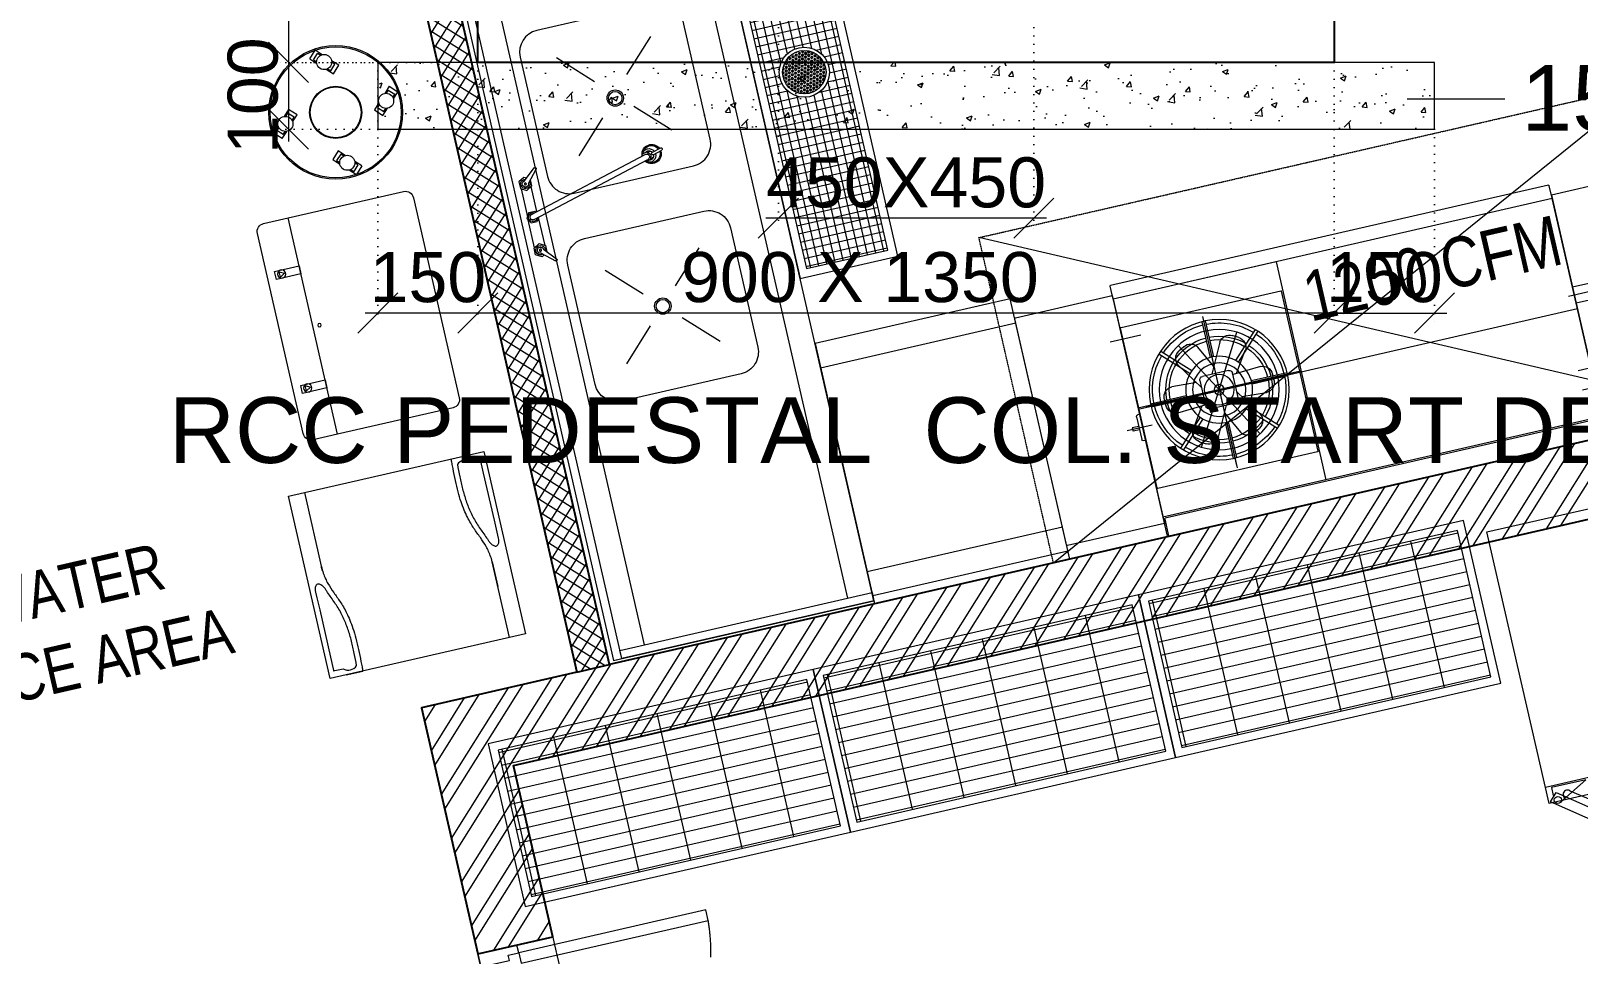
# Model space of a CAD drawing. Header units: millimetres. Extents: x 1667 to 847943, y 724 to 1832625.
# Drawn here: x 646213 to 650849, y 715705 to 718471 of the extents above; entities that cross this region are included whole.
import ezdxf

# ---------------------------------------------------------------- set-up
doc = ezdxf.new("R2010")
doc.units = ezdxf.units.MM
for name, pattern in [('2026-02-28_GF-SF BWP SET_MAIN BLOCK_SASANGIR RESORT$0$DASHED', [0.75, 0.5, -0.25]), ('AUDIT_D_060311083008-3', [0]), ('CENTER', [2, 1.25, -0.25, 0.25, -0.25]), ('CONTINOUS', [0]), ('DASHED', [19.05, 12.7, -6.35]), ('DOT', [0.25, 0, -0.25]), ('HIDDEN', [0.375, 0.25, -0.125])]:
    doc.linetypes.add(name, pattern=pattern)
doc.layers.get('Defpoints').update_dxf_attribs({"color": 140})
for name, color, linetype, lineweight in [('.', 1, 'Continuous', 0), ('2026-02-28_GF-SF BWP SET_MAIN BLOCK_SASANGIR RESORT$0$BRICK WALL_MOFA', 20, 'Continuous', 25), ('2026-02-28_GF-SF BWP SET_MAIN BLOCK_SASANGIR RESORT$0$DOOR DIM', 243, '2026-02-28_GF-SF BWP SET_MAIN BLOCK_SASANGIR RESORT$0$DASHED', 9), ('2026-02-28_GF-SF BWP SET_MAIN BLOCK_SASANGIR RESORT$0$HATCH LIGHT_MOFA', 253, 'Continuous', 0), ('2026-02-28_GF-SF BWP SET_MAIN BLOCK_SASANGIR RESORT$0$HATCH SOLID_MOFA', 252, 'Continuous', 0), ('A-DOOR', 140, 'AUDIT_D_060311083008-3', 5), ('DIMENSION_MOFA', 66, 'CENTER', 15), ('DOORS', 161, 'Continuous', 5), ('FACILITY kitchen equipment', 152, 'Continuous', 0), ('GH - KIT - PLAN', 32, 'Continuous', 0), ('GH - KIT EQUIP.', 2, 'Continuous', 9), ('HATCH', 8, 'Continuous', 0), ('PCC_LN', 1, 'HIDDEN', 13), ('s-dm', 171, 'Continuous', 15), ('SEC_ST_TXT', 7, 'Continuous', 15), ('text', 222, 'Continuous', 15)]:
    doc.layers.add(name, color=color, linetype=linetype, lineweight=lineweight)
doc.layers.add('S-BEAM', color=150, linetype='Continuous')
doc.styles.add('arial', font='arial.ttf')
doc.styles.add('ARIALBOLD.8', font='arialbd.ttf', dxfattribs={"width": 0.8, "height": 2.5})
doc.styles.add('RS', font='romans.shx', dxfattribs={"width": 0.9})
doc.dimstyles.new('Maheboob', dxfattribs={"dimtxt": 100, "dimasz": 100, "dimexe": 0, "dimexo": 0, "dimgap": 50, "dimtad": 1, "dimdec": 0, "dimdsep": 46, "dimtxsty": 'RS', "dimblk": 'ME', "dimcen": 225, "dimdle": 25, "dimclrd": 256, "dimclre": 256, "dimclrt": 7, "dimadec": 1, "dimazin": 1, "dimtfac": 1, "dimtdec": 0, "dimtmove": 0, "dimatfit": 0, "dimldrblk": 'ME', "dimfxl": 1, "dimlwd": -1, "dimlwe": -1, "dimarcsym": 0})

# ---------------------------------------------------------------- blocks, each defined once
blk = doc.blocks.new('PR')
at = {"layer": 'GH - KIT - PLAN'}
for p, q in [((1289371.5, -358527), (1289339.8, -358563.9)), ((1289381.6, -358537.1), (1289344.7, -358568.8)), ((1289361, -358527.7), (1289371, -358510.3)), ((1289365, -358534.6), (1289361, -358527.7)), ((1289371, -358510.3), (1289391, -358510.3)), ((1289391, -358545), (1289372.4, -358545)), ((1289391, -358510.3), (1289401.1, -358527.7)), ((1289401.1, -358527.7), (1289391, -358545)), ((1289392, -358511.9), (1289478.1, -358511.9)), ((1289477.6, -358542.9), (1289392.2, -358542.9)), ((1289482.8, -358509.2), (1289466.9, -358518.4)), ((1289466.9, -358518.4), (1289466.9, -358536.7)), ((1289477.9, -358543.1), (1289466.9, -358536.7)), ((1289474.4, -358529.8), (1289574, -358901.5)), ((1289498.7, -358518.4), (1289482.8, -358509.2)), ((1289573.7, -358511.9), (1289487.5, -358511.9)), ((1289491.3, -358525.3), (1289590.9, -358897)), ((1289498.7, -358536.7), (1289494.9, -358538.9)), ((1289496, -358542.9), (1289573.4, -358542.9)), ((1289498.7, -358518.4), (1289498.7, -358536.7)), ((1289574.6, -358510.3), (1289564.6, -358527.6)), ((1289564.6, -358527.6), (1289574.6, -358545)), ((1289594.7, -358510.3), (1289574.6, -358510.3)), ((1289574.6, -358545), (1289593.2, -358545)), ((1289584, -358537.1), (1289620.9, -358568.8)), ((1289594.1, -358527), (1289625.8, -358563.9)), ((1289604.7, -358527.6), (1289594.7, -358510.3)), ((1289600.7, -358534.6), (1289604.7, -358527.6)), ((1289568.4, -358895.2), (1289571.5, -358892.1)), ((1289572.3, -358909.8), (1289568.4, -358895.2)), ((1289586.9, -358913.7), (1289572.3, -358909.8)), ((1289577.4, -358919.5), (1289575.2, -358911.3)), ((1289584.3, -358920.3), (1289592, -358949)), ((1289597.6, -358903), (1289586.9, -358913.7)), ((1289588.2, -358887), (1289593.7, -358888.5)), ((1289591.7, -358918.3), (1289599.4, -358947)), ((1289593.7, -358888.5), (1289597.6, -358903)), ((1289595.1, -358905.9), (1289597.4, -358914.4))]:
    blk.add_line(p, q, dxfattribs=at)
at = {"layer": 'GH - KIT - PLAN', "extrusion": (0, 0, -1)}
for centre, major_axis, ratio, start_param, end_param in [((1289381, -358527.7), (9.99, -9.99), 1, 2.065313, 7.364699), ((1289381.1, -358527.6), (6.75, -6.75), 1, 2.41577, 7.009008), ((1289381.1, -358527.6), (2.25, -2.25), 1, 1.570796326314335, 7.85398163349392), ((1289482.8, -358527.6), (9.54, -9.54), 1, 1.229323, 6.10106), ((1289482.8, -358527.6), (0.77, -8.75), 0.996073, 1.397233, 4.538825), ((1289584.6, -358527.6), (-9.99, -9.99), 1, -1.081514, 4.217873), ((1289584.6, -358527.6), (-6.75, -6.75), 1, -0.725823, 3.867415), ((1289584.6, -358527.6), (2.25, 2.25), 1, 3.141593, 9.424778), ((1289342.8, -358565.8), (-2.53, -2.53), 1, -1.356408, 1.356408), ((1289622.8, -358565.8), (2.53, -2.53), 1, 4.926777, 7.639593), ((1289587.6, -358916.3), (-20.3, -20.3), 1, -0.901203, 1.683718), ((1289587.6, -358916.3), (-18, -18), 1, -0.882822, 1.226925), ((1289584.2, -358907.8), (14, -14), 1, 0.678752, 2.977089), ((1289583.9, -358908.1), (9.29, -9.29), 1, 0.730342, 2.579772), ((1289582.5, -358899.5), (6.19, -6.19), 1, 5.2062, 8.407368), ((1289588.3, -358920.4), (2.82, -2.82), 1, 2.385818, 4.944565), ((1289587.6, -358916.3), (-20.3, -20.3), 1, 2.498065, 5.114459), ((1289586.3, -358907.4), (9.29, -9.29), 1, 4.823702, 6.600041), ((1289585.9, -358907.4), (14, -14), 1, 4.353294, 6.651631), ((1289587.6, -358916.3), (18, -18), 1, 4.479263, 6.669994), ((1289595.4, -358946.9), (2.82, -2.82), 1, 5.527411, 8.086157)]:
    blk.add_ellipse(centre, major_axis=major_axis, ratio=ratio, start_param=start_param, end_param=end_param, dxfattribs=at)
blk = doc.blocks.new('cn-a')
at = {"layer": 'FACILITY kitchen equipment', "color": 177, "true_color": 0x293189}
for p, q in [((2165361.6, -352178.2), (2165361.6, -351880.7)), ((2165364.1, -351878.2), (2166059.1, -351878.2)), ((2166061.6, -351880.7), (2166061.6, -352178.2)), ((2165754.1, -352072.3), (2165754.1, -352195.7)), ((2165471.6, -352217.3), (2165471.6, -352120.1)), ((2165531.6, -352217.3), (2165531.6, -352120.1)), ((2165320.1, -352180.2), (2165320.1, -353526.2)), ((2165322.1, -352178.2), (2166050.6, -352178.2)), ((2165322.1, -352182.2), (2165373.6, -352182.2)), ((2166061.6, -352178.2), (2165361.6, -352178.2)), ((2165375.6, -352184.2), (2165375.6, -353522.2)), ((2165380.6, -352178.2), (2165380.6, -353528.2)), ((2165711.6, -352178.2), (2165711.6, -353528.2)), ((2166048.1, -352178.2), (2166090.3, -352178.2)), ((2166050.6, -352178.2), (2166050.6, -353528.2)), ((2166092.6, -352180.5), (2166092.6, -353526.2)), ((2166050.6, -353027.2), (2165380.6, -353027.2)), ((2165380.6, -353027.2), (2165380.6, -353528.2)), ((2165467.8, -353032.7), (2165467.8, -353523.7)), ((2165469.8, -353030.7), (2165960.8, -353030.7)), ((2165715.3, -353028.7), (2165715.3, -353528.7)), ((2165962.8, -353523.7), (2165962.8, -353032.7)), ((2166050.6, -353027.2), (2166050.6, -353528.2)), ((2165710.3, -353178.9), (2165710.3, -353068.7)), ((2165715.3, -353502.7), (2165715.3, -353052.7)), ((2165720.3, -353178.9), (2165720.3, -353068.7)), ((2165648.2, -353204.6), (2165570.4, -353126.7)), ((2165705.3, -353112.3), (2165725.3, -353112.3)), ((2165860.3, -353126.7), (2165782.4, -353204.6)), ((2165641.2, -353211.6), (2165563.3, -353133.8)), ((2165617.2, -353175.9), (2165697.5, -353228.7)), ((2165679.7, -353217), (2165675.3, -353142.3)), ((2165755.3, -353142.3), (2165750.3, -353227.8)), ((2165751, -353217), (2165813.5, -353175.9)), ((2165867.3, -353133.8), (2165789.5, -353211.6)), ((2165559.4, -353368.7), (2165871.2, -353188.7)), ((2165559.4, -353188.7), (2165871.2, -353368.7)), ((2165566.2, -353204.2), (2165576.2, -353186.8)), ((2165854.5, -353186.8), (2165864.5, -353204.2)), ((2165644.1, -353278.7), (2165577.2, -353245.1)), ((2165577.2, -353312.3), (2165665.3, -353268.1)), ((2165665.3, -353318.7), (2165665.3, -353238.7)), ((2165675.3, -353228.7), (2165755.3, -353228.7)), ((2165765.3, -353238.7), (2165765.3, -353318.7)), ((2165853.5, -353245.1), (2165765.3, -353289.4)), ((2165940.3, -353278.7), (2165475.3, -353278.7)), ((2165940.1, -353278.7), (2165482.3, -353278.7)), ((2165615.4, -353273.7), (2165505.3, -353273.7)), ((2165615.4, -353283.7), (2165505.3, -353283.7)), ((2165786.6, -353278.7), (2165853.5, -353312.3)), ((2165925.3, -353273.7), (2165815.2, -353273.7)), ((2165925.3, -353283.7), (2165815.2, -353283.7)), ((2165641.2, -353345.8), (2165563.3, -353423.7)), ((2165576.2, -353370.6), (2165566.2, -353353.3)), ((2165648.2, -353352.9), (2165570.4, -353430.8)), ((2165679.7, -353340.4), (2165617.2, -353381.6)), ((2165755.3, -353328.7), (2165675.3, -353328.7)), ((2165675.3, -353415.2), (2165680.3, -353329.6)), ((2165813.5, -353381.6), (2165733.1, -353328.7)), ((2165751, -353340.4), (2165755.3, -353415.2)), ((2165860.3, -353430.8), (2165782.4, -353352.9)), ((2165867.3, -353423.7), (2165789.5, -353345.8)), ((2165864.5, -353353.3), (2165854.5, -353370.6)), ((2165710.3, -353488.7), (2165710.3, -353378.6)), ((2165720.3, -353488.7), (2165720.3, -353378.6)), ((2165725.3, -353445.2), (2165705.3, -353445.2)), ((2165656.6, -353498.1), (2165656.6, -353575.3)), ((2165926.6, -353471), (2165926.6, -353565.2)), ((2165373.6, -353524.2), (2165322.1, -353524.2)), ((2166050.6, -353528.2), (2165322.1, -353528.2)), ((2165361.6, -353528.2), (2165361.6, -353825.7)), ((2166061.6, -353528.2), (2165361.6, -353528.2)), ((2166050.6, -353528.2), (2165380.6, -353528.2)), ((2165469.8, -353525.7), (2165960.8, -353525.7)), ((2165616.6, -353528.2), (2165616.6, -353533.2)), ((2165691.6, -353538.2), (2165621.6, -353538.2)), ((2165651.6, -353538.2), (2165651.6, -353558.2)), ((2165661.6, -353538.2), (2165661.6, -353558.2)), ((2165696.6, -353528.2), (2165696.6, -353533.2)), ((2166050.6, -353528.2), (2166090.6, -353528.2)), ((2166061.6, -353825.7), (2166061.6, -353528.2)), ((2165661.6, -353558.2), (2165651.6, -353558.2)), ((2165364.1, -353828.2), (2166059.1, -353828.2))]:
    blk.add_line(p, q, dxfattribs=at)
blk.add_lwpolyline([(2165729.1, -352078.2), (2165729.1, -352178.2), (2165779.1, -352178.2), (2165779.1, -352078.2)], close=True, dxfattribs=at)
for radius in [210, 180, 100, 80, 45, 15]:
    blk.add_circle((2165715.3, -353278.7), radius, dxfattribs=at)
for centre, radius, start, end in [((2165364.1, -351880.7), 2.5, 90, 180), ((2166059.1, -351880.7), 2.5, 0, 90), ((2165322.1, -352180.2), 2, 90, 180), ((2165322.1, -352184.2), 2, 90, 180), ((2165373.6, -352184.2), 2, 0, 90), ((2166090.3, -352180.5), 2.25, 0, 90), ((2165469.8, -353032.7), 2, 90, 180), ((2165960.8, -353032.7), 2, 0, 90), ((2165715.3, -353278.7), 200, 46.4325, 133.5675), ((2165715.3, -353278.7), 160, 91.7908, 133.2092), ((2165715.3, -353278.7), 150, 91.9102, 133.0898), ((2165705.3, -353142.3), 30, 90, 180), ((2165715.3, -353278.7), 160, 46.7908, 88.2092), ((2165715.3, -353278.7), 150, 46.9102, 88.0898), ((2165725.3, -353142.3), 30, 0, 90), ((2165715.3, -353278.7), 200, 136.4325, 178.5675), ((2165715.3, -353278.7), 160, 136.7908, 178.2092), ((2165602.2, -353201.8), 30, 60, 150), ((2165828.5, -353201.8), 30, 30, 120), ((2165715.3, -353278.7), 160, 1.7908, 43.2092), ((2165715.3, -353278.7), 200, 1.4325, 43.5675), ((2165592.2, -353219.2), 30, 150, 240), ((2165592.2, -353219.2), 30, 150, 240), ((2165715.3, -353278.7), 150, 136.9102, 178.0898), ((2165715.3, -353278.7), 150, 1.9102, 43.0898), ((2165838.5, -353219.2), 30, 300, 30), ((2165675.3, -353238.7), 10, 90, 180), ((2165755.3, -353238.7), 10, 0, 90), ((2165715.3, -353278.7), 200, 181.4325, 223.5675), ((2165715.3, -353278.7), 160, 181.7908, 223.2092), ((2165592.2, -353338.3), 30, 120, 210), ((2165715.3, -353278.7), 150, 181.9102, 223.0898), ((2165715.3, -353278.7), 150, 271.9102, 358.0898), ((2165715.3, -353278.7), 160, 271.7908, 358.2092), ((2165838.5, -353338.3), 30, 330, 60), ((2165715.3, -353278.7), 200, 316.4325, 358.5675), ((2165675.3, -353318.7), 10, 180, 270), ((2165755.3, -353318.7), 10, 270, 0), ((2165602.2, -353355.6), 30, 210, 300), ((2165602.2, -353355.6), 30, 210, 300), ((2165602.2, -353355.6), 30, 210, 300), ((2165715.3, -353278.7), 160, 226.7908, 268.2092), ((2165715.3, -353278.7), 150, 226.9102, 268.0898), ((2165828.5, -353355.6), 30, 240, 330), ((2165715.3, -353278.7), 200, 226.4325, 313.5675), ((2165705.3, -353415.2), 30, 180, 270), ((2165725.3, -353415.2), 30, 270, 0), ((2165322.1, -353522.2), 2, 180, 270), ((2165322.1, -353526.2), 2, 180, 270), ((2165373.6, -353522.2), 2, 270, 0), ((2165469.8, -353523.7), 2, 180, 270), ((2165621.6, -353533.2), 5, 180, 270), ((2165691.6, -353533.2), 5, 270, 0), ((2165960.8, -353523.7), 2, 270, 0), ((2166090.6, -353526.2), 2, 270, 0), ((2165364.1, -353825.7), 2.5, 180, 270), ((2166059.1, -353825.7), 2.5, 270, 0)]:
    blk.add_arc(centre, radius, start, end, dxfattribs=at)
blk = doc.blocks.new('4 DOOR F')
at = {"layer": 'GH - KIT - PLAN', "color": 177, "lineweight": 15, "true_color": 0x293189}
for p, q in [((-42561.3, 50674.6), (-42561.3, 51509.6)), ((-42561.3, 51509.6), (-41081.3, 51509.6)), ((-41081.3, 51509.6), (-41081.3, 50674.6)), ((-41081.3, 50724.6), (-42561.3, 50724.6)), ((-42437.6, 50719.7), (-42543.9, 50719.7)), ((-42543.9, 50719.7), (-42543.9, 50695.2)), ((-42437.6, 50719.7), (-42528.2, 50670)), ((-41204.9, 50719.7), (-41098.6, 50719.7)), ((-41204.9, 50719.7), (-41114.3, 50670)), ((-41172.4, 50724.6), (-41098.6, 50724.6)), ((-41098.6, 50724.6), (-41098.6, 50695.2)), ((-41081.3, 50674.6), (-42561.3, 50674.6)), ((-42492, 50698.1), (-41980.8, 50327)), ((-41150.6, 50698.1), (-41661.7, 50327))]:
    blk.add_line(p, q, dxfattribs=at)
for points in [[(-42002.2, 50265.6), (-42555.9, 50679.3), (-42533.3, 50701.9), (-41979.6, 50288.2)], [(-41640.3, 50265.6), (-41086.7, 50679.3), (-41109.2, 50701.9), (-41662.9, 50288.2)]]:
    blk.add_lwpolyline(points, close=True, dxfattribs=at)
for centre in [(-42533.3, 50679.3), (-41109.2, 50679.3)]:
    blk.add_circle(centre, 10.6, dxfattribs=at)
for centre, radius, start, end in [((-42501.4, 50688.7), 13.3, 45, 225), ((-42385.7, 50666.6), 555, 317.0203, 0.8325), ((-41255.9, 50666.9), 555.9, 179.2063, 222.9404), ((-41141.2, 50688.7), 13.3, 315, 135), ((-41990.2, 50317.5), 13.3, 225, 45), ((-41652.3, 50317.6), 13.3, 135, 315)]:
    blk.add_arc(centre, radius, start, end, dxfattribs=at)
blk = doc.blocks.new('W-COOLER_80L')
at = {"layer": 'GH - KIT - PLAN'}
blk.add_lwpolyline([(-332.5, -380), (332.5, -380), (332.5, -25, 0.414214), (307.5, 0), (-307.5, 0, 0.414214), (-332.5, -25)], format="xyb", close=True, dxfattribs=at)
blk.add_lwpolyline([(-332.5, -380), (-332.5, -455, 0.414214), (-307.5, -480), (307.5, -480, 0.414214), (332.5, -455), (332.5, -380)], format="xyb", dxfattribs=at)
at = {"layer": 'GH - KIT - PLAN', "lineweight": 0}
for points in [[(-190, -455), (-165, -455), (-165, -380), (-190, -380)], [(160.1, -455), (185.1, -455), (185.1, -380), (160.1, -380)], [(-177.1, -427.3), (-185.4, -441.7), (-168.7, -441.7)], [(173, -427.3), (164.6, -441.7), (181.3, -441.7)]]:
    blk.add_lwpolyline(points, close=True, dxfattribs=at)
for centre, radius in [((-1.7, -359.9), 5.22), ((-177.5, -436.1), 12.5), ((172.6, -436.1), 12.5)]:
    blk.add_circle(centre, radius, dxfattribs=at)
blk = doc.blocks.new('*U148')
at = {"layer": 'GH - KIT EQUIP.'}
for p, q in [((24.7, 53), (1.4, 29.6)), ((17.7, 38.9), (7.5, 28.7)), ((38.9, 17.7), (17.7, 38.9)), ((53, 24.7), (24.7, 53)), ((28.7, 7.5), (38.9, 17.7)), ((29.6, 1.4), (53, 24.7)), ((-29.6, -1.4), (-53, -24.7)), ((-24.7, -53), (-53, -24.7)), ((-28.7, -7.5), (-38.9, -17.7)), ((-17.7, -38.9), (-38.9, -17.7)), ((-24.7, -53), (-1.4, -29.6)), ((-17.7, -38.9), (-7.5, -28.7))]:
    blk.add_line(p, q, dxfattribs=at)
blk.add_circle((0, 0), 29.7, dxfattribs=at)
blk = doc.blocks.new('*U147')
at = {"color": 0, "linetype": 'ByBlock', "lineweight": -2}
for p, rotation in [((0, 203), 270), ((203, 0), 180), ((0, -203), 90)]:
    blk.add_blockref('*U148', p, dxfattribs=dict(at, rotation=rotation))
blk.add_blockref('*U148', (-203, 0), dxfattribs=at)
blk = doc.blocks.new('GT')
at = {"layer": 'GH - KIT - PLAN'}
for radius in [262.5, 257.5, 102.5, 100]:
    blk.add_circle((0, 0), radius, dxfattribs=at)
at = {"layer": 'GH - KIT - PLAN', "color": 177, "lineweight": 15, "true_color": 0x293189}
blk.add_blockref('*U147', (0, 0), dxfattribs=at)
blk = doc.blocks.new('GR 1200')
at = {"layer": 'GH - KIT EQUIP.', "true_color": 0x262627}
h = blk.add_hatch(dxfattribs=at)
h.set_pattern_fill('ANSI37', color=250, scale=200.029278, angle=45)
h.set_pattern_definition([(360, (4783194.695, -1574847.104), (-1e-13, -25.0036597), []), (270, (4783194.695, -1574847.104), (-25.0036597, 1e-13), [])])
h.paths.add_polyline_path([(1300448.4, -1339483.3), (1300448.5, -1340633.3), (1300698.5, -1340633.3), (1300698.5, -1339483.3)])
h.paths.add_polyline_path([(1300498.4, -1340058.3, 1), (1300648.5, -1340058.3, 1)], flags=16)
h.paths.add_polyline_path([(1300508.4, -1340058.3, 1), (1300638.5, -1340058.3, 1)], flags=0)
h = blk.add_hatch(dxfattribs=at)
h.set_pattern_fill('HEX', color=250, scale=25.00366, angle=45)
h.set_pattern_definition([(45, (4783194.695, -1574847.1036), (3.827887998, -3.827887998), [3.125457463, -6.250914925]), (285, (4783194.695, -1574847.1036), (-5.228992248, -1.40110425), [3.125457463, -6.250914925]), (345, (4783196.905, -1574844.8936), (-1.40110425, -5.228992248), [3.125457463, -6.250914925])])
h.paths.add_polyline_path([(1300508.4, -1340058.3, 1), (1300638.5, -1340058.3, 1)])
at = {"layer": 'GH - KIT EQUIP.'}
blk.add_lwpolyline([(1300423.4, -1339458.3), (1300423.4, -1340658.3), (1300723.5, -1340658.3), (1300723.5, -1339458.3), (1300423.4, -1339458.3)], dxfattribs=at)
blk.add_lwpolyline([(1300698.5, -1339483.3), (1300448.4, -1339483.3), (1300448.5, -1340633.3), (1300698.5, -1340633.3)], close=True, dxfattribs=at)
for radius in [75, 65]:
    blk.add_circle((1300573.5, -1340058.3), radius, dxfattribs=at)
blk = doc.blocks.new('MC0322 Prodigy ELITE')
at = {"layer": 'GH - KIT - PLAN', "linetype": 'CONTINOUS'}
for p, q in [((1212355.8, -1019066.4), (1212404.7, -1019066.4)), ((1212404.7, -1019626.4), (1212455.8, -1019626.4))]:
    blk.add_line(p, q, dxfattribs=at)
blk.add_lwpolyline([(1212955.8, -1019066.4), (1212955.8, -1019626.4), (1212355.8, -1019626.4), (1212355.8, -1019066.4)], close=True, dxfattribs=at)
at = {"layer": 'GH - KIT - PLAN', "linetype": 'CONTINOUS', "elevation": 90950.9}
for points in [[(1212404.7, -1019066.4), (1212404.7, -1019305.4)], [(1212906.9, -1019626.4), (1212906.9, -1019393.8)]]:
    blk.add_lwpolyline(points, dxfattribs=at)
for points in [[(1212906.9, -1019393.8), (1212906.9, -1019469.8), (1212906.9, -1019434.1), (1212906.9, -1019425.2), (1212906.9, -1019420.7, -0.003161), (1212906.9, -1019420.5, -0.000003), (1212906.9, -1019420.5, -0.000025), (1212906.9, -1019420.1, -0.000057), (1212906.9, -1019418.7, 0.000084), (1212907, -1019415.9, 0.00097), (1212907, -1019410.3, 0.005361), (1212907, -1019399.3, 0.022601), (1212905.9, -1019379.1, 0.024476), (1212903.2, -1019361.2, 0.022049), (1212899.1, -1019345, 0.024805), (1212888.3, -1019315.2, -0.007809), (1212875.8, -1019284.3, -0.013295), (1212869.8, -1019266.7, -0.016522), (1212864.3, -1019246.9, -0.017598), (1212859.6, -1019224.1, -0.017099), (1212856.1, -1019197.8, -0.015681), (1212854.1, -1019167.2, -0.012724), (1212853.8, -1019131.8, -0.005318), (1212854.8, -1019095.5, -0.000303), (1212855.4, -1019079.5, 0.00217), (1212855.8, -1019066.4)], [(1212404.7, -1019305.4, 0.000335), (1212404.6, -1019293.6, 0.022601), (1212405.7, -1019313.8, 0.024476), (1212408.4, -1019331.7, 0.022049), (1212412.5, -1019347.9, 0.024805), (1212423.4, -1019377.7, -0.007809), (1212435.8, -1019408.6, -0.013295), (1212441.8, -1019426.2, -0.016522), (1212447.3, -1019446, -0.017598), (1212452, -1019468.7, -0.017099), (1212455.5, -1019495.1, -0.015681), (1212457.5, -1019525.7, -0.012724), (1212457.8, -1019561.1, -0.005318), (1212456.8, -1019597.4, -0.000303), (1212456.3, -1019613.4, 0.00217), (1212455.8, -1019626.4)]]:
    blk.add_lwpolyline(points, format="xyb", dxfattribs=at)
for points in [[(1212870.1, -1019086.4, 0.003982), (1212868.9, -1019123.9, 0.012076), (1212868.9, -1019161.3, 0.008956), (1212869.7, -1019180, 0.010561), (1212871.3, -1019198.7, 0.012414), (1212873.7, -1019217.3, 0.014319), (1212877.1, -1019235.7, 0.015685), (1212881.6, -1019253.9, 0.015235), (1212887.2, -1019271.7, 0.013855), (1212900.9, -1019306.6, -0.008482), (1212907.8, -1019324, 0.018938), (1212911, -1019332.8, 0.059496), (1212916.7, -1019342.1, 0.038916), (1212920.4, -1019346.2, 0.060227), (1212924.4, -1019349.1, 0.10237), (1212928.4, -1019350.4, 0.142283), (1212932.3, -1019349.7, 0.097901), (1212935.8, -1019346.8, 0.06382), (1212938.6, -1019342.5, 0.057914), (1212940.4, -1019337.6, 0.033848), (1212940.8, -1019335.1, 0.004709), (1212940.8, -1019334.8, 0.000598), (1212940.8, -1019334.8, 0.00015), (1212940.8, -1019334.8, 0.01693), (1212940.8, -1019334.3), (1212940.8, -1019333.1), (1212940.8, -1019328.6), (1212940.8, -1019310.4), (1212940.8, -1019274.1), (1212940.8, -1019128.8), (1212940.8, -1019092.4), (1212940.8, -1019087.9), (1212940.8, -1019086.8, 0.414214), (1212940.6, -1019086.4), (1212939.9, -1019086.4), (1212937.3, -1019086.4), (1212932.2, -1019086.4), (1212911.5, -1019086.4, 0.403301), (1212870.1, -1019086.4)], [(1212441.5, -1019606.4, 0.003982), (1212442.7, -1019569, 0.012076), (1212442.7, -1019531.6, 0.008956), (1212441.9, -1019512.8, 0.010561), (1212440.3, -1019494.2, 0.012414), (1212437.9, -1019475.6, 0.014319), (1212434.5, -1019457.2, 0.015685), (1212430, -1019439, 0.015235), (1212424.4, -1019421.2, 0.013855), (1212410.7, -1019386.3, -0.008482), (1212403.8, -1019368.9, 0.018938), (1212400.6, -1019360.1, 0.059496), (1212394.9, -1019350.8, 0.038916), (1212391.2, -1019346.7, 0.060227), (1212387.2, -1019343.8, 0.10237), (1212383.2, -1019342.4, 0.142283), (1212379.3, -1019343.2, 0.097901), (1212375.8, -1019346, 0.06382), (1212373, -1019350.3, 0.057914), (1212371.2, -1019355.3, 0.033848), (1212370.8, -1019357.8, 0.004709), (1212370.8, -1019358.1, 0.000598), (1212370.8, -1019358.1, 0.00015), (1212370.8, -1019358.1, 0.01693), (1212370.8, -1019358.6), (1212370.8, -1019359.7), (1212370.8, -1019364.3), (1212370.8, -1019382.4), (1212370.8, -1019418.8), (1212370.8, -1019564.1), (1212370.8, -1019600.4), (1212370.8, -1019605), (1212370.8, -1019606.1, 0.414214), (1212371, -1019606.4), (1212371.7, -1019606.4), (1212374.3, -1019606.4), (1212379.4, -1019606.4), (1212400.1, -1019606.4, 0.403301), (1212441.5, -1019606.4)]]:
    blk.add_lwpolyline(points, format="xyb", close=True, dxfattribs=at)
at = {"layer": 'GH - KIT - PLAN', "linetype": 'CONTINOUS'}
for points in [[(1212370.8, -1019362), (1212370.8, -1019362.1), (1212370.8, -1019362.2), (1212370.8, -1019362.2)], [(1212404.7, -1019350.6), (1212404.7, -1019350.6), (1212404.7, -1019350.6), (1212404.7, -1019350.6)]]:
    blk.add_open_spline(points, degree=3, dxfattribs=at)
blk = doc.blocks.new('FURNITURE BOH')
at = {"layer": 'GH - KIT EQUIP.'}
h = blk.add_hatch(dxfattribs=at)
h.set_pattern_fill('GRATE', color=256, scale=50)
h.set_pattern_definition([(0, (-74183.68, 21491.66), (2e-13, 39.6875), []), (90, (-74183.68, 21491.66), (-158.75, 1e-12), [])])
h.paths.add_polyline_path([(-20455, 4725), (-19505.4, 4725), (-19505.4, 5175), (-20455, 5175)])
h = blk.add_hatch(dxfattribs=at)
h.set_pattern_fill('GRATE', color=256, scale=50)
h.set_pattern_definition([(0, (-73184.073, 21491.66), (2e-13, 39.6875), []), (90, (-73184.07, 21491.66), (-158.75, 1e-12), [])])
h.paths.add_polyline_path([(-19455.4, 4725), (-18505.8, 4725), (-18505.8, 5175), (-19455.4, 5175)])
h = blk.add_hatch(dxfattribs=at)
h.set_pattern_fill('GRATE', color=256, scale=50)
h.set_pattern_definition([(0, (-72184.468, 21491.66), (2e-13, 39.6875), []), (90, (-72184.47, 21491.66), (-158.75, 1e-12), [])])
h.paths.add_polyline_path([(-18455.8, 4725), (-17506.2, 4725), (-17506.2, 5175), (-18455.8, 5175)])
at = {"layer": 'FACILITY kitchen equipment', "color": 6, "linetype": 'HIDDEN', "lineweight": -2, "ltscale": 1.5}
blk.add_lwpolyline([(-16657.2, 5350), (-18707.7, 5350), (-18707.7, 6350), (-16657.2, 6350)], close=True, dxfattribs=at)
at = {"layer": 'GH - KIT - PLAN', "color": 177, "lineweight": 15, "true_color": 0x293189}
for p, q in [((-19957.2, 7559.7), (-19957.2, 5384.7)), ((-19332.2, 5384.7), (-19332.2, 7559.7)), ((-19820.8, 7158.3), (-19725.8, 7063.4)), ((-19532.6, 7157), (-19627.7, 7062.1)), ((-19532.6, 6869.1), (-19627.7, 6964)), ((-19820.8, 6856.7), (-19725.8, 6951.6)), ((-19820.8, 6505.2), (-19725.8, 6410.3)), ((-19532.6, 6507.1), (-19627.7, 6412.1)), ((-19820.8, 6217.3), (-19725.8, 6312.3)), ((-19532.6, 6219.2), (-19627.7, 6314.1)), ((-18657.2, 6075), (-19257.2, 6075)), ((-19257.2, 5450), (-18657.2, 5450))]:
    blk.add_line(p, q, dxfattribs=at)
at = {"layer": 'GH - KIT - PLAN', "color": 6, "lineweight": -2}
for p, q in [((-18707.6, 5350), (-16657.2, 6350)), ((-16657.2, 5350), (-18707.6, 6350))]:
    blk.add_line(p, q, dxfattribs=at)
at = {"layer": 'GH - KIT - PLAN', "color": 177, "lineweight": 15, "true_color": 0x293189}
for centre, radius in [((-19676.7, 7000.6), 24.5), ((-19676.7, 7000.6), 20), ((-19676.7, 6361.3), 24.5), ((-19676.7, 6361.3), 20)]:
    blk.add_circle(centre, radius, dxfattribs=at)
at = {"layer": 'GH - KIT EQUIP.'}
for points in [[(-20057.2, 5359.7), (-19257.2, 5359.7), (-19257.2, 7559.7), (-20057.2, 7559.7)], [(-20057.2, 7559.7), (-20057.2, 5359.7), (-20032.1, 5359.7), (-20032.1, 7559.7)], [(-18657.2, 5350), (-18657.2, 6150), (-19257.2, 6150), (-19257.2, 5350)], [(-19257.2, 5384.7), (-19257.2, 5359.7), (-20032.1, 5359.7), (-20032.1, 5384.7)], [(-19257.2, 5350), (-18657.2, 5350), (-18657.2, 5375), (-19257.2, 5375)]]:
    blk.add_lwpolyline(points, close=True, dxfattribs=at)
for points in [[(-19926.8, 7184), (-19926.8, 6817.3, 0.414214), (-19860.1, 6750.6), (-19493.4, 6750.6, 0.414214), (-19426.8, 6817.3), (-19426.8, 7184, 0.414214), (-19493.4, 7250.6), (-19860.1, 7250.6, 0.414213), (-19926.8, 7184)], [(-19926.8, 6177.9), (-19926.8, 6544.6, -0.414214), (-19860.1, 6611.3), (-19493.4, 6611.3, -0.414214), (-19426.8, 6544.6), (-19426.8, 6177.9, -0.414214), (-19493.4, 6111.3), (-19860.1, 6111.3, -0.414213), (-19926.8, 6177.9)]]:
    blk.add_lwpolyline(points, format="xyb", dxfattribs=at)
at = {"layer": 'GH - KIT EQUIP.', "elevation": 0}
for points in [[(-20480, 4700), (-19480.4, 4700), (-19480.4, 5200), (-20480, 5200)], [(-19480.4, 4700), (-18480.8, 4700), (-18480.8, 5200), (-19480.4, 5200)], [(-18480.8, 4700), (-17481.2, 4700), (-17481.2, 5200), (-18480.8, 5200)], [(-20455, 4725), (-19505.4, 4725), (-19505.4, 5175), (-20455, 5175)], [(-19455.4, 4725), (-18505.8, 4725), (-18505.8, 5175), (-19455.4, 5175)], [(-18455.8, 4725), (-17506.2, 4725), (-17506.2, 5175), (-18455.8, 5175)]]:
    blk.add_lwpolyline(points, close=True, dxfattribs=at)
at = {"layer": '.'}
blk.add_blockref('MC0322 Prodigy ELITE', (-1233252.8, 1025122.6), dxfattribs=at)
at = {"layer": 'FACILITY kitchen equipment', "xscale": -0.9999980000000002, "yscale": 0.9999980000000002, "zscale": 0.9999980000000002, "rotation": 270}
blk.add_blockref('cn-a', (335170.3, -2159965.7), dxfattribs=at)
at = {"layer": 'GH - KIT - PLAN', "color": 177, "lineweight": 15, "true_color": 0x293189, "xscale": 0.7623, "yscale": 0.7623, "zscale": 0.7623, "rotation": 180}
blk.add_blockref('GT', (-20502.5, 7145.8), dxfattribs=at)
at = {"layer": 'GH - KIT - PLAN', "color": 177, "lineweight": 15, "true_color": 0x293189, "xscale": -1, "rotation": 270}
blk.add_blockref('W-COOLER_80L', (-20332.4, 6537.1), dxfattribs=at)
at = {"layer": 'GH - KIT - PLAN', "color": 177, "lineweight": 15, "true_color": 0x293189, "rotation": 90}
blk.add_blockref('PR', (-378524.1, -1282774.6), dxfattribs=at)
at = {"layer": 'GH - KIT EQUIP.', "lineweight": 15}
blk.add_blockref('GR 1200', (-1319680.6, 1347008), dxfattribs=at)
at = {"layer": 'GH - KIT EQUIP.', "rotation": 359.9999999999999}
blk.add_blockref('4 DOOR F', (25140.3, -46358.8, 0), dxfattribs=at)
at = {"layer": 'text', "insert": (-17822.5, 6032.2), "char_height": 150, "width": 837.092, "attachment_point": 1, "line_spacing_factor": 0.938532, "style": 'ARIALBOLD.8'}
blk.add_mtext('\\pxqc;{\\fArial|b0|i0|c0|p34;\\C0;1200 CFM}', dxfattribs=at)
at = {"layer": 'text', "insert": (-22248.8, 6008.7), "char_height": 140, "width": 1311.601, "attachment_point": 1, "style": 'ARIALBOLD.8'}
blk.add_mtext('\\pxqc;{\\fArial|b0|i0|c0|p34;WATER \\P& ICE AREA\\P}', dxfattribs=at)
blk = doc.blocks.new('D-150 thk wall_1.5m D leaf-new')
at = {"layer": 'A-DOOR', "color": 252, "linetype": 'DASHED', "ltscale": 50}
for centre, start, end in [((30, -150), 273.18474, 0), ((1470, -150), 180, 266.81526)]:
    blk.add_arc(centre, 720, start, end, dxfattribs=at)
at = {"layer": 'DOORS', "flags": 128}
for points in [[(0, -150), (0, 0), (50, 0), (50, -110), (30, -110), (30, -150)], [(1500, -150), (1500, 0), (1450, 0), (1450, -110), (1470, -110), (1470, -150)]]:
    blk.add_lwpolyline(points, close=True, dxfattribs=at)
at = {"layer": 'DOORS'}
for points in [[(30, -150), (70, -150), (70, -868.9), (30, -868.9)], [(1470, -150), (1430, -150), (1430, -868.9), (1470, -868.9)]]:
    blk.add_lwpolyline(points, close=True, dxfattribs=at)
blk = doc.blocks.new('*U171')
at = {"layer": 'A-DOOR'}
blk.add_blockref('D-150 thk wall_1.5m D leaf-new', (0, 0), dxfattribs=at)
blk = doc.blocks.new('ff')
at = {"layer": '2026-02-28_GF-SF BWP SET_MAIN BLOCK_SASANGIR RESORT$0$HATCH LIGHT_MOFA'}
h = blk.add_hatch(dxfattribs=at)
h.set_pattern_fill('ANSI32', color=256, scale=10, angle=360)
h.set_pattern_definition([(45, (141873.28, -3193.15), (-67.35192, 67.35192), []), (45, (141918.18, -3193.15), (-67.35192, 67.35192), [])])
h.paths.add_polyline_path([(48930, -13537.004), (48930, -12780), (49407.821, -12780), (49507.821, -12780), (53787.957, -12780), (53787.957, -13010), (49160, -13010), (49160, -13537.004)])
at = {"layer": '2026-02-28_GF-SF BWP SET_MAIN BLOCK_SASANGIR RESORT$0$HATCH SOLID_MOFA'}
h = blk.add_hatch(dxfattribs=at)
h.set_pattern_fill('ANSI37', color=256, scale=10, angle=360)
h.set_pattern_definition([(45, (141873.276, -3193.148), (-22.45064, 22.45064), []), (135, (141873.276, -3193.148), (-22.45064, -22.45064), [])])
h.paths.add_polyline_path([(49507.821, -11793.963), (49407.821, -11793.963), (49407.821, -12780), (49507.821, -12780)])
h.paths.add_polyline_path([(49507.821, -9780), (49407.821, -9780), (49407.821, -11793.963), (49507.821, -11793.963)])
h.paths.add_polyline_path([(53887.957, -10100.074), (53787.957, -10147.626), (53787.957, -11793.963), (53887.957, -11793.963)])
h.paths.add_polyline_path([(54452.949, -9780), (53787.957, -9780), (53787.957, -10147.626), (53887.957, -10100.074), (53887.957, -9880), (54452.949, -9880)])
h.paths.add_polyline_path([(55807.119, -12635.947), (55807.119, -12069.78), (55394.978, -12069.78), (55394.978, -12635.947)], flags=9)
at = {"layer": '2026-02-28_GF-SF BWP SET_MAIN BLOCK_SASANGIR RESORT$0$BRICK WALL_MOFA'}
blk.add_line((49407.821, -12780), (49507.821, -12780), dxfattribs=at)
blk.add_lwpolyline([(49407.821, -12780), (48930, -12780), (48930, -13537.004), (49160, -13537.004), (49160, -13010), (53787.957, -13010), (53787.957, -14095.789), (53887.957, -14095.789), (53887.957, -12263.674), (55889.967, -12263.674), (55890, -12163.674), (53887.957, -12163.674), (53887.957, -9880), (54452.949, -9880), (54452.949, -9780), (53787.957, -9780), (53787.957, -12780), (49507.821, -12780), (49507.821, -9780), (49407.821, -9780)], close=True, dxfattribs=at)
at = {"layer": '2026-02-28_GF-SF BWP SET_MAIN BLOCK_SASANGIR RESORT$0$DOOR DIM', "ltscale": 0.25}
blk.add_lwpolyline([(49160, -14737.004), (48930, -14737.004), (48930, -13537.004), (49160, -13537.004)], close=True, dxfattribs=at)
at = {"color": 1, "rotation": 360}
blk.add_blockref('FURNITURE BOH', (69580.092, -18129.993), dxfattribs=at)
at = {"layer": 'A-DOOR', "xscale": 0.7999999999962747, "yscale": 0.7999999999962747, "zscale": 0.7999999999962747, "rotation": 90.00000001564725}
blk.add_blockref('*U171', (48930, -14737.004), dxfattribs=at)
blk = doc.blocks.new('_Oblique')
at = {"color": 0, "linetype": 'ByBlock', "lineweight": -2}
blk.add_line((-0.5, -0.5), (0.5, 0.5), dxfattribs=at)
blk = doc.blocks.new('*D921')
at = {"layer": 'Defpoints', "color": 0, "transparency": 16777216}
for p in [(-565547.4, -607070.9), (-565814.8, -607270.9), (-565547.4, -607270.9)]:
    blk.add_point(p, dxfattribs=at)
at = {"layer": 's-dm', "ltscale": 100, "transparency": 16777216}
blk.add_line((-565814.8, -607033.4), (-565814.8, -607308.4), dxfattribs=at)
at = {"layer": 's-dm', "linetype": 'DOT', "ltscale": 100, "transparency": 16777216}
for p, q in [((-565547.4, -607070.9), (-565852.3, -607070.9)), ((-565547.4, -607270.9), (-565852.3, -607270.9))]:
    blk.add_line(p, q, dxfattribs=at)
at = {"layer": 's-dm', "linetype": 'ByBlock', "transparency": 16777216, "xscale": 120, "yscale": 120, "zscale": 120}
for p, rotation in [((-565814.8, -607070.9), 90), ((-565814.8, -607270.9), 270)]:
    blk.add_blockref('_Oblique', p, dxfattribs=dict(at, rotation=rotation))
at = {"layer": 's-dm', "color": 7, "transparency": 16777216, "insert": (-565921.4, -607170.9), "char_height": 150, "attachment_point": 5, "rotation": 90, "style": 'arial'}
blk.add_mtext('100', dxfattribs=at)
blk = doc.blocks.new('ME')
at = {"layer": 's-dm', "color": 2, "ltscale": 50}
for p, q in [((0, -1.044), (0, 1.044)), ((-1.044, 0), (1.044, 0))]:
    blk.add_line(p, q, dxfattribs=at)
blk.add_lwpolyline([(0.738, 0.738), (-0.738, -0.738)], dxfattribs=at)
blk = doc.blocks.new('*D922')
at = {"layer": 'Defpoints', "color": 0, "transparency": 16777216}
for p in [(-565247.4, -606170.9), (-565814.8, -607070.9), (-565386.4, -607070.9)]:
    blk.add_point(p, dxfattribs=at)
at = {"layer": 's-dm', "linetype": 'DOT', "ltscale": 100, "transparency": 16777216}
for p, q in [((-565247.4, -606170.9), (-565852.3, -606170.9)), ((-565386.4, -607070.9), (-565852.3, -607070.9))]:
    blk.add_line(p, q, dxfattribs=at)
at = {"layer": 's-dm', "ltscale": 100, "transparency": 16777216}
blk.add_line((-565814.8, -606133.4), (-565814.8, -607108.4), dxfattribs=at)
at = {"layer": 's-dm', "linetype": 'ByBlock', "transparency": 16777216, "xscale": 120, "yscale": 120, "zscale": 120}
for p, rotation in [((-565814.8, -606170.9), 90), ((-565814.8, -607070.9), 270)]:
    blk.add_blockref('_Oblique', p, dxfattribs=dict(at, rotation=rotation))
at = {"layer": 's-dm', "color": 7, "transparency": 16777216, "insert": (-565921.4, -606620.9), "char_height": 150, "attachment_point": 5, "rotation": 90, "style": 'arial'}
blk.add_mtext('450', dxfattribs=at)
blk = doc.blocks.new('*D923')
at = {"layer": 'Defpoints', "color": 0, "transparency": 16777216}
for p in [(-564347.4, -605535.4), (-563581.7, -605535.4), (-564347.4, -607538.1)]:
    blk.add_point(p, dxfattribs=at)
at = {"layer": 's-dm', "linetype": 'DOT', "ltscale": 100, "transparency": 16777216}
for p, q in [((-564347.4, -605535.4), (-564347.4, -607575.6)), ((-563581.7, -605535.4), (-563581.7, -607575.6))]:
    blk.add_line(p, q, dxfattribs=at)
at = {"layer": 's-dm', "ltscale": 100, "transparency": 16777216}
blk.add_line((-563544.2, -607538.1), (-564384.9, -607538.1), dxfattribs=at)
at = {"layer": 's-dm', "linetype": 'ByBlock', "transparency": 16777216, "xscale": 120, "yscale": 120, "zscale": 120, "rotation": 180}
blk.add_blockref('_Oblique', (-564347.4, -607538.1), dxfattribs=at)
at = {"layer": 's-dm', "linetype": 'ByBlock', "transparency": 16777216, "xscale": 120, "yscale": 120, "zscale": 120}
blk.add_blockref('_Oblique', (-563581.7, -607538.1), dxfattribs=at)
at = {"layer": 's-dm', "color": 7, "transparency": 16777216, "insert": (-563964.6, -607431.5), "char_height": 150, "attachment_point": 5, "style": 'arial'}
blk.add_mtext('\\A1;450X450', dxfattribs=at)
blk = doc.blocks.new('*D924')
at = {"layer": 'Defpoints', "color": 0, "transparency": 16777216}
for p in [(-565547.4, -607070.9), (-565247.4, -607070.9), (-565547.4, -607821.9)]:
    blk.add_point(p, dxfattribs=at)
at = {"layer": 's-dm', "linetype": 'DOT', "ltscale": 100, "transparency": 16777216}
for p, q in [((-565547.4, -607070.9), (-565547.4, -607859.4)), ((-565247.4, -607070.9), (-565247.4, -607859.4))]:
    blk.add_line(p, q, dxfattribs=at)
at = {"layer": 's-dm', "ltscale": 100, "transparency": 16777216}
blk.add_line((-565209.9, -607821.9), (-565584.9, -607821.9), dxfattribs=at)
at = {"layer": 's-dm', "linetype": 'ByBlock', "transparency": 16777216, "xscale": 120, "yscale": 120, "zscale": 120, "rotation": 180}
blk.add_blockref('_Oblique', (-565547.4, -607821.9), dxfattribs=at)
at = {"layer": 's-dm', "linetype": 'ByBlock', "transparency": 16777216, "xscale": 120, "yscale": 120, "zscale": 120}
blk.add_blockref('_Oblique', (-565247.4, -607821.9), dxfattribs=at)
at = {"layer": 's-dm', "color": 7, "transparency": 16777216, "insert": (-565397.4, -607715.4), "char_height": 150, "attachment_point": 5, "style": 'arial'}
blk.add_mtext('150', dxfattribs=at)
blk = doc.blocks.new('*D925')
at = {"layer": 'Defpoints', "color": 0, "transparency": 16777216}
for p in [(-562681.7, -607070.9), (-562381.7, -607270.9), (-562381.7, -607821.9)]:
    blk.add_point(p, dxfattribs=at)
at = {"layer": 's-dm', "linetype": 'DOT', "ltscale": 100, "transparency": 16777216}
for p, q in [((-562681.7, -607070.9), (-562681.7, -607859.4)), ((-562381.7, -607270.9), (-562381.7, -607859.4))]:
    blk.add_line(p, q, dxfattribs=at)
at = {"layer": 's-dm', "ltscale": 100, "transparency": 16777216}
blk.add_line((-562719.2, -607821.9), (-562344.2, -607821.9), dxfattribs=at)
at = {"layer": 's-dm', "linetype": 'ByBlock', "transparency": 16777216, "xscale": 120, "yscale": 120, "zscale": 120, "rotation": 180}
blk.add_blockref('_Oblique', (-562681.7, -607821.9), dxfattribs=at)
at = {"layer": 's-dm', "linetype": 'ByBlock', "transparency": 16777216, "xscale": 120, "yscale": 120, "zscale": 120}
blk.add_blockref('_Oblique', (-562381.7, -607821.9), dxfattribs=at)
at = {"layer": 's-dm', "color": 7, "transparency": 16777216, "insert": (-562531.7, -607715.4), "char_height": 150, "attachment_point": 5, "style": 'arial'}
blk.add_mtext('150', dxfattribs=at)
blk = doc.blocks.new('*D926')
at = {"layer": 'Defpoints', "color": 0, "transparency": 16777216}
for p in [(-565247.4, -607070.9), (-562681.7, -607070.9), (-565247.4, -607821.9)]:
    blk.add_point(p, dxfattribs=at)
at = {"layer": 's-dm', "linetype": 'DOT', "ltscale": 100, "transparency": 16777216}
for p, q in [((-565247.4, -607070.9), (-565247.4, -607859.4)), ((-562681.7, -607070.9), (-562681.7, -607859.4))]:
    blk.add_line(p, q, dxfattribs=at)
at = {"layer": 's-dm', "ltscale": 100, "transparency": 16777216}
blk.add_line((-562644.2, -607821.9), (-565284.9, -607821.9), dxfattribs=at)
at = {"layer": 's-dm', "linetype": 'ByBlock', "transparency": 16777216, "xscale": 120, "yscale": 120, "zscale": 120, "rotation": 180}
blk.add_blockref('_Oblique', (-565247.4, -607821.9), dxfattribs=at)
at = {"layer": 's-dm', "linetype": 'ByBlock', "transparency": 16777216, "xscale": 120, "yscale": 120, "zscale": 120}
blk.add_blockref('_Oblique', (-562681.7, -607821.9), dxfattribs=at)
at = {"layer": 's-dm', "color": 7, "transparency": 16777216, "insert": (-564103.1, -607715.3), "char_height": 150, "attachment_point": 5, "style": 'arial'}
blk.add_mtext('900 X 1350 ', dxfattribs=at)
blk = doc.blocks.new('zw$DA95')
at = {"layer": 'HATCH', "ltscale": 2}
h = blk.add_hatch(dxfattribs=at)
h.set_pattern_fill('AR-CONC', color=252, scale=24.606313, style=0)
h.set_pattern_definition([(50, (-12758904.17, 412555.47), (176.491282, -15.4409864), [18.4547344, -203.002078]), (355, (-12758904.17, 412555.47), (-34.1415867, 185.086747), [14.7637875, -162.4016625]), (100.4514445, (-12758889.46, 412554.18), (142.3496947, 169.6457587), [15.6841108, -172.5252191]), (46.1842, (-12758904.17, 412604.68), (262.608737, -40.7281915), [27.6821016, -304.503117]), (96.6356355, (-12758882.29, 412601.29), (229.985839, 239.694667), [23.5261795, -258.7879744]), (351.184164, (-12758904.17, 412604.68), (229.985839, 239.694667), [22.145681, -243.602494]), (21, (-12758879.56, 412592.38), (146.8768146, -99.0696624), [18.4547344, -203.002078]), (326, (-12758879.56, 412592.38), (59.870931, 178.4326862), [14.7637875, -162.4016625]), (71.4514447, (-12758867.32, 412584.12), (206.7477437, 79.3630234), [15.6841103, -172.5252191]), (37.5, (-12758904.17, 412555.47), (2.992092, 81.91290197), [0, -160.4331575, 0, -164.86229375, 0, -163.0168203]), (7.5, (-12758904.17, 412555.47), (64.7317125, 97.05017836), [0, -93.99611375, 0, -156.7422106, 0, -62.13093906]), (327.5, (-12758959.04, 412555.47), (131.35401684, -5.54992222), [0, -61.51578125, 0, -191.9292375, 0, -254.6753344]), (317.5, (-12758983.65, 412555.47), (143.5006113, 24.6321448), [0, -79.9705156, 0, -127.4606988, 0, -180.8563969])])
h.paths.add_polyline_path([(16481.33, -7529.2), (16481.33, -7329.2), (13320.36, -7329.2), (13320.36, -7529.2)])
at = {"lineweight": 0}
blk.add_line((16691.91, -7439.52, 0.01), (16399.91, -7439.52, 0.01), dxfattribs=at)
at = {"layer": 'PCC_LN', "linetype": 'CONTINOUS', "ltscale": 0.5}
blk.add_lwpolyline([(13615.63, -7329.2), (13315.63, -7329.2), (13315.63, -7529.2), (16181.33, -7529.2), (16481.33, -7529.2), (16481.33, -7329.2), (16181.33, -7329.2)], dxfattribs=at)
at = {"layer": 'S-BEAM', "linetype": 'CONTINOUS', "ltscale": 15}
blk.add_lwpolyline([(15281.33, -4509.87), (15281.33, -6429.2), (16181.33, -6429.2), (16181.33, -7329.2), (13615.63, -7329.2), (13615.63, -6429.2), (14515.63, -6429.2)], dxfattribs=at)
at = {"layer": 'SEC_ST_TXT', "style": 'arial'}
for s, p in [('150 THK PCC', (16741.55, -7534.3)), ('RCC PEDESTAL  COL. START DETAIL ', (12689.15, -8529.43, 0.01))]:
    blk.add_text(s, height=196.8505, dxfattribs=at).set_placement(p)
at = {"layer": 's-dm', "linetype": 'DOT', "ltscale": 100}
dim = blk.add_linear_dim(base=(14515.63, -7796.35), p1=(15281.33, -5793.65), p2=(14515.63, -5793.65, 0), text='\\A1;450X450', dimstyle='Maheboob', override={"dimscale": 1.5, "dimasz": 80, "dimexe": 25, "dimgap": 20, "dimlfac": 0.5, "dimtxsty": 'arial', "dimblk1": 'Oblique', "dimblk2": 'Oblique', "dimsah": 1, "dimldrblk": 'ME', "dimfxl": 0, "dimarcsym": 1}, dxfattribs=at)
dim.commit()
dim.dimension.update_dxf_attribs({"geometry": '*D923', "text_midpoint": (14898.48, -7796.35), "dimtype": 128, "insert": (578863.07, 599741.72)})
dim = blk.add_linear_dim(base=(13048.3, -7329.2), p1=(13615.63, -6429.2), p2=(13476.72, -7329.2), angle=90, dimstyle='Maheboob', override={"dimscale": 1.5, "dimasz": 80, "dimexe": 25, "dimgap": 20, "dimlfac": 0.5, "dimtxsty": 'arial', "dimblk1": 'Oblique', "dimblk2": 'Oblique', "dimsah": 1, "dimldrblk": 'ME', "dimfxl": 0, "dimarcsym": 1}, dxfattribs=at)
dim.commit()
dim.dimension.update_dxf_attribs({"geometry": '*D922', "text_midpoint": (12941.72, -6879.2), "insert": (578863.07, 599741.72)})
for base, p1, p2, angle, picture, middle in [((13048.3, -7529.2), (13315.63, -7329.2), (13315.63, -7529.2), 90, '*D921', (13048.3, -7429.2)), ((13315.63, -8080.22, 0), (13615.63, -7329.2), (13315.63, -7329.2), 180, '*D924', (13465.63, -8080.22, 0))]:
    dim = blk.add_linear_dim(base=base, p1=p1, p2=p2, angle=angle, dimstyle='Maheboob', override={"dimscale": 1.5, "dimasz": 80, "dimexe": 25, "dimgap": 20, "dimlfac": 0.5, "dimtxsty": 'arial', "dimblk1": 'Oblique', "dimblk2": 'Oblique', "dimsah": 1, "dimldrblk": 'ME', "dimfxl": 0, "dimarcsym": 1}, dxfattribs=at)
    dim.commit()
    dim.dimension.update_dxf_attribs({"geometry": picture, "text_midpoint": middle, "dimtype": 128, "insert": (578863.07, 599741.72)})
dim = blk.add_linear_dim(base=(13615.63, -8080.22), p1=(16181.33, -7329.2), p2=(13615.63, -7329.2), angle=180, text='900 X 1350 ', dimstyle='Maheboob', override={"dimscale": 1.5, "dimasz": 80, "dimexe": 25, "dimgap": 20, "dimlfac": 0.5, "dimtxsty": 'arial', "dimblk1": 'Oblique', "dimblk2": 'Oblique', "dimsah": 1, "dimldrblk": 'ME', "dimfxl": 0, "dimarcsym": 1}, dxfattribs=at)
dim.commit()
dim.dimension.update_dxf_attribs({"geometry": '*D926', "text_midpoint": (14759.94, -8080.22), "dimtype": 128, "insert": (578863.07, 599741.72)})
dim = blk.add_linear_dim(base=(16481.33, -8080.22, 0), p1=(16181.33, -7329.2), p2=(16481.33, -7529.2), dimstyle='Maheboob', override={"dimscale": 1.5, "dimasz": 80, "dimexe": 25, "dimgap": 20, "dimlfac": 0.5, "dimtxsty": 'arial', "dimblk1": 'Oblique', "dimblk2": 'Oblique', "dimsah": 1, "dimldrblk": 'ME', "dimfxl": 0, "dimarcsym": 1}, dxfattribs=at)
dim.commit()
dim.dimension.update_dxf_attribs({"geometry": '*D925', "text_midpoint": (16331.33, -8080.22, 0), "dimtype": 128, "insert": (578863.07, 599741.72)})

msp = doc.modelspace()

# ---------------------------------------------------------------- block references
at = {"layer": 'DIMENSION_MOFA', "rotation": 12.89632932256583}
msp.add_blockref('ff', (596835.137, 717980.215), dxfattribs=at)

# ---------------------------------------------------------------- next in the draw order: block references
msp.add_blockref('zw$DA95', (633936.771, 725705.715))

doc.saveas('drawing.dxf')
